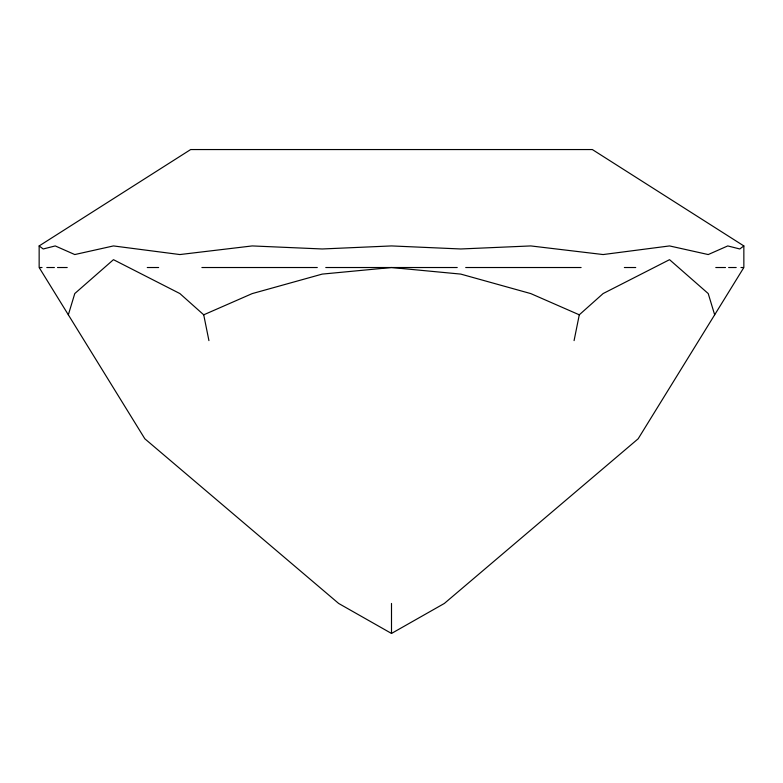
<?xml version="1.0" encoding="UTF-8"?>
<svg xmlns="http://www.w3.org/2000/svg" width="783" height="783" viewBox="0 0 783 783"><rect width="100%" height="100%" fill="white"/><g stroke="black" fill="none" stroke-linecap="round" stroke-linejoin="round"><path stroke-width="1.17" d="M574.076 340.615L579.283 314.815L603.125 293.556L669.543 259.672L708.224 293.556L714.664 314.815M68.336 314.815L74.777 293.556L113.457 259.672L179.875 293.556L203.717 314.815L208.924 340.615M743.85 245.931L739.788 248.974L727.759 245.931L708.224 254.553L669.543 245.931L603.125 254.553L530.786 245.931L460.776 248.974L391.5 245.931L322.224 248.974L252.214 245.931L179.875 254.553L113.457 245.931L74.777 254.553L55.241 245.931L43.212 248.974L39.15 245.931L190.661 149.553L592.34 149.553L743.85 245.931L743.85 267.522L638.155 438.793L444.353 603.448L391.5 633.447L338.647 603.448L144.845 438.793L39.15 267.522L39.15 245.931M203.717 314.815L252.214 293.596L322.224 274.099L391.5 267.522L460.776 274.099L530.786 293.596L579.283 314.815M39.669 267.522L42.037 267.522M46.804 267.522L54.389 267.522M57.511 267.522L67.211 267.522M147.263 267.522L158.636 267.522M201.897 267.522L317.291 267.522M325.767 267.522L457.233 267.522M465.709 267.522L581.103 267.522M624.364 267.522L635.737 267.522M715.789 267.522L725.489 267.522M728.611 267.522L736.196 267.522M740.963 267.522L743.331 267.522M391.5 603.448L391.5 633.447"/></g></svg>
